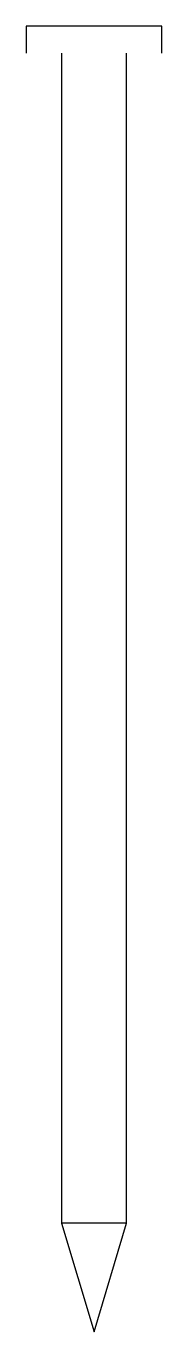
# Model space of a CAD drawing. Extents: x -0.16 to 0.16, y -2.94 to 0.06.
import ezdxf

# ---------------------------------------------------------------- set-up
doc = ezdxf.new("R2010")
doc.units = 0
doc.header["$MEASUREMENT"] = 0
doc.layers.get('0').update_dxf_attribs({"linetype": 'CONTINUOUS'})

msp = doc.modelspace()

# ---------------------------------------------------------------- linework, layer by layer
for p, q in [((0.15625, 0.0625), (-0.15625, 0.0625)), ((-0.15625, 0.0625), (-0.15625, 0)), ((0.15625, 0), (0.15625, 0.0625)), ((-0.07475, 0), (-0.07475, -2.6875)), ((0.07475, -2.6875), (0.07475, 0)), ((-0.07475, -2.6875), (0, -2.9375)), ((0.07475, -2.6875), (-0.07475, -2.6875)), ((0, -2.9375), (0.07475, -2.6875))]:
    msp.add_line(p, q)

doc.saveas('drawing.dxf')
